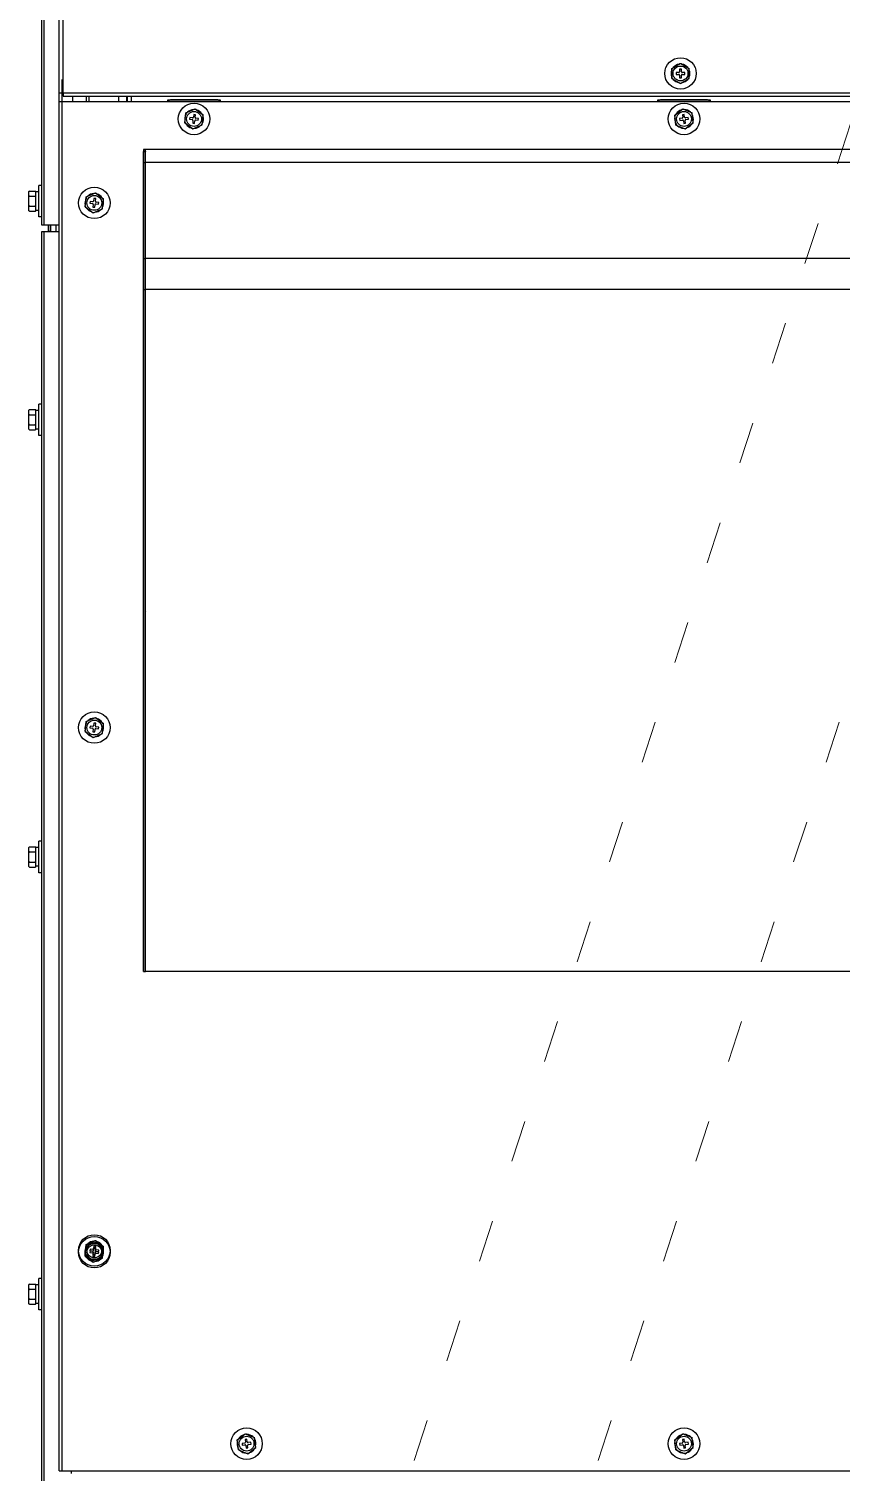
# Model space of a CAD drawing. Extents: x 59521 to 184406, y -1257 to 56672.
# Drawn here: x 90939 to 91403, y 14192 to 15017 of the extents above; entities that cross this region are included whole.
import ezdxf

# ---------------------------------------------------------------- set-up
doc = ezdxf.new("R2010")
doc.units = 0
doc.header["$MEASUREMENT"] = 0
doc.linetypes.add('ACAD_ISO03W100', pattern=[30, 12, -18])
doc.layers.get('0').update_dxf_attribs({"linetype": 'CONTINUOUS'})
for name, color, linetype in [('2401-01144-S-M6-16HWM_0', 7, 'CONTINUOUS'), ('4209-FSJT01_0', 7, 'CONTINUOUS'), ('4209-FSJT02_0', 7, 'CONTINUOUS'), ('4212-KH004_041_0', 7, 'CONTINUOUS'), ('4215-12269_4_0', 7, 'CONTINUOUS'), ('4215-12269_4_1_0', 7, 'CONTINUOUS'), ('4215-12269_4_4_0', 7, 'CONTINUOUS'), ('4215-19371_3_0', 7, 'CONTINUOUS'), ('4215-19372_1_0', 7, 'CONTINUOUS'), ('4215-19391_1_0', 7, 'CONTINUOUS'), ('4215-19398_1_0', 7, 'CONTINUOUS'), ('4215-19398_3_0', 7, 'CONTINUOUS'), ('4215-19398_4_0', 7, 'CONTINUOUS'), ('4215-21660_1_0', 7, 'CONTINUOUS')]:
    doc.layers.add(name, color=color, linetype=linetype)
doc.layers.add('THICK', color=7, linetype='CONTINUOUS', lineweight=0)

# ---------------------------------------------------------------- blocks, each defined once
blk = doc.blocks.new('ETRYRTERRTERWDDASW')
at = {"layer": 'THICK', "color": 1, "linetype": 'ACAD_ISO03W100', "ltscale": 2}
for p, q in [((214128.38, 51356.57), (213334.9, 48924.57)), ((214233.57, 51356.57), (213440.09, 48924.57))]:
    blk.add_line(p, q, dxfattribs=at)
blk = doc.blocks.new('A$C5A9F4CD4')
at = {"layer": '2401-01144-S-M6-16HWM_0', "color": 87, "linetype": 'Continuous'}
for p, q in [((367.7, 1189.89), (372.7, 1192.77)), ((367.7, 1184.11), (367.7, 1189.89)), ((373.2, 1189.5), (372.2, 1189.5)), ((372.2, 1189.5), (372.2, 1188)), ((372.7, 1192.77), (377.7, 1189.89)), ((373.2, 1188), (373.2, 1189.5)), ((377.7, 1184.11), (377.7, 1189.89)), ((367.7, 1184.11), (372.7, 1181.23)), ((371.7, 1187.5), (370.2, 1187.5)), ((370.2, 1187.5), (370.2, 1186.5)), ((370.2, 1186.5), (371.7, 1186.5)), ((372.2, 1186), (372.2, 1184.5)), ((372.2, 1184.5), (373.2, 1184.5)), ((372.7, 1181.23), (377.7, 1184.11)), ((373.2, 1184.5), (373.2, 1186)), ((375.2, 1187.5), (373.7, 1187.5)), ((373.7, 1186.5), (375.2, 1186.5)), ((375.2, 1186.5), (375.2, 1187.5)), ((89.41, 1158.69), (90.05, 1164.43)), ((90.05, 1164.43), (95.34, 1166.74)), ((95.34, 1166.74), (99.99, 1163.31)), ((369.38, 1163.24), (373.97, 1166.73)), ((373.97, 1166.73), (379.3, 1164.49)), ((380.02, 1158.76), (379.3, 1164.49)), ((89.41, 1158.69), (94.06, 1155.26)), ((92.27, 1161.78), (92.16, 1160.78)), ((92.16, 1160.78), (93.65, 1160.61)), ((93.76, 1161.61), (92.27, 1161.78)), ((94.09, 1160.06), (93.92, 1158.57)), ((93.92, 1158.57), (94.92, 1158.46)), ((94.06, 1155.26), (99.35, 1157.57)), ((94.48, 1163.54), (94.31, 1162.05)), ((95.48, 1163.43), (94.48, 1163.54)), ((94.92, 1158.46), (95.09, 1159.95)), ((95.31, 1161.94), (95.48, 1163.43)), ((95.64, 1160.39), (97.13, 1160.22)), ((97.24, 1161.22), (95.75, 1161.39)), ((97.13, 1160.22), (97.24, 1161.22)), ((99.35, 1157.57), (99.99, 1163.31)), ((370.1, 1157.51), (369.38, 1163.24)), ((370.1, 1157.51), (375.43, 1155.27)), ((373.65, 1161.37), (372.16, 1161.18)), ((372.16, 1161.18), (372.28, 1160.19)), ((372.28, 1160.19), (373.77, 1160.38)), ((374.88, 1163.54), (373.89, 1163.42)), ((373.89, 1163.42), (374.08, 1161.93)), ((374.33, 1159.95), (374.52, 1158.46)), ((374.52, 1158.46), (375.51, 1158.58)), ((375.07, 1162.05), (374.88, 1163.54)), ((375.51, 1158.58), (375.32, 1160.07)), ((375.43, 1155.27), (380.02, 1158.76)), ((377.12, 1161.81), (375.63, 1161.62)), ((375.75, 1160.63), (377.24, 1160.82)), ((377.24, 1160.82), (377.12, 1161.81)), ((5.9, 1105), (5.9, 1123)), ((7.5, 1123), (5.9, 1123)), ((0.6, 1119.77), (0.3, 1119.47)), ((0.3, 1108.53), (0.3, 1119.47)), ((0.6, 1119.77), (4, 1119.77)), ((0.6, 1116.89), (4, 1116.89)), ((4.3, 1119.47), (4, 1119.77)), ((4.3, 1108.53), (4.3, 1119.47)), ((5.9, 1119.35), (4.3, 1119.35)), ((32.41, 1110.69), (33.05, 1116.43)), ((33.05, 1116.43), (38.34, 1118.74)), ((37.48, 1115.54), (37.31, 1114.05)), ((38.48, 1115.43), (37.48, 1115.54)), ((38.31, 1113.94), (38.48, 1115.43)), ((38.34, 1118.74), (42.99, 1115.31)), ((42.35, 1109.57), (42.99, 1115.31)), ((0.6, 1108.23), (0.3, 1108.53)), ((0.6, 1111.11), (4, 1111.11)), ((0.6, 1108.23), (4, 1108.23)), ((4.3, 1108.53), (4, 1108.23)), ((5.9, 1108.65), (4.3, 1108.65)), ((32.41, 1110.69), (37.06, 1107.26)), ((35.27, 1113.78), (35.16, 1112.78)), ((35.16, 1112.78), (36.65, 1112.61)), ((36.76, 1113.61), (35.27, 1113.78)), ((37.09, 1112.06), (36.92, 1110.57)), ((36.92, 1110.57), (37.92, 1110.46)), ((37.06, 1107.26), (42.35, 1109.57)), ((37.92, 1110.46), (38.09, 1111.95)), ((38.64, 1112.39), (40.13, 1112.22)), ((40.24, 1113.22), (38.75, 1113.39)), ((40.13, 1112.22), (40.24, 1113.22)), ((7.5, 1105), (5.9, 1105)), ((0.6, 994.77), (0.3, 994.47)), ((0.3, 983.53), (0.3, 994.47)), ((0.6, 994.77), (4, 994.77)), ((0.6, 991.89), (4, 991.89)), ((4.3, 994.47), (4, 994.77)), ((4.3, 983.53), (4.3, 994.47)), ((5.9, 994.35), (4.3, 994.35)), ((5.9, 980), (5.9, 998)), ((7.5, 998), (5.9, 998)), ((0.6, 983.23), (0.3, 983.53)), ((0.6, 986.11), (4, 986.11)), ((0.6, 983.23), (4, 983.23)), ((4.3, 983.53), (4, 983.23)), ((5.9, 983.65), (4.3, 983.65)), ((7.5, 980), (5.9, 980)), ((33.05, 816.43), (38.34, 818.74)), ((38.34, 818.74), (42.99, 815.31)), ((32.41, 810.69), (33.05, 816.43)), ((32.41, 810.69), (37.06, 807.26)), ((35.27, 813.78), (35.16, 812.78)), ((35.16, 812.78), (36.65, 812.61)), ((36.76, 813.61), (35.27, 813.78)), ((37.09, 812.06), (36.92, 810.57)), ((36.92, 810.57), (37.92, 810.46)), ((37.06, 807.26), (42.35, 809.57)), ((37.48, 815.54), (37.31, 814.05)), ((38.48, 815.43), (37.48, 815.54)), ((37.92, 810.46), (38.09, 811.95)), ((38.31, 813.94), (38.48, 815.43)), ((38.64, 812.39), (40.13, 812.22)), ((40.24, 813.22), (38.75, 813.39)), ((40.13, 812.22), (40.24, 813.22)), ((42.35, 809.57), (42.99, 815.31)), ((0.6, 744.77), (0.3, 744.47)), ((0.3, 733.53), (0.3, 744.47)), ((0.6, 744.77), (4, 744.77)), ((4.3, 744.47), (4, 744.77)), ((4.3, 733.53), (4.3, 744.47)), ((5.9, 744.35), (4.3, 744.35)), ((7.5, 748), (5.9, 748)), ((5.9, 730), (5.9, 748)), ((0.6, 741.89), (4, 741.89)), ((0.6, 736.11), (4, 736.11)), ((0.6, 733.23), (0.3, 733.53)), ((0.6, 733.23), (4, 733.23)), ((4.3, 733.53), (4, 733.23)), ((5.9, 733.65), (4.3, 733.65)), ((7.5, 730), (5.9, 730)), ((32.41, 511.69), (33.05, 517.43)), ((32.41, 510.69), (33.05, 516.43)), ((32.41, 511.69), (37.06, 508.26)), ((33.05, 517.43), (38.34, 519.74)), ((33.05, 516.43), (38.34, 518.74)), ((35.27, 514.78), (35.16, 513.78)), ((35.16, 513.78), (36.65, 513.61)), ((35.27, 513.78), (35.16, 512.78)), ((35.16, 512.78), (36.65, 512.61)), ((36.76, 514.61), (35.27, 514.78)), ((36.76, 513.61), (35.27, 513.78)), ((37.09, 513.06), (36.92, 511.57)), ((37.09, 512.06), (36.92, 510.57)), ((37.48, 516.54), (37.31, 515.05)), ((37.48, 515.54), (37.31, 514.05)), ((38.48, 516.43), (37.48, 516.54)), ((38.48, 515.43), (37.48, 515.54)), ((37.92, 511.46), (38.09, 512.95)), ((37.92, 510.46), (38.09, 511.95)), ((38.31, 514.94), (38.48, 516.43)), ((38.31, 513.94), (38.48, 515.43)), ((38.34, 519.74), (42.99, 516.31)), ((38.34, 518.74), (42.99, 515.31)), ((38.64, 513.39), (40.13, 513.22)), ((38.64, 512.39), (40.13, 512.22)), ((40.24, 514.22), (38.75, 514.39)), ((40.24, 513.22), (38.75, 513.39)), ((40.13, 513.22), (40.24, 514.22)), ((40.13, 512.22), (40.24, 513.22)), ((42.35, 510.57), (42.99, 516.31)), ((42.35, 509.57), (42.99, 515.31)), ((32.41, 510.69), (37.06, 507.26)), ((36.92, 511.57), (37.92, 511.46)), ((36.92, 510.57), (37.92, 510.46)), ((37.06, 508.26), (42.35, 510.57)), ((37.06, 507.26), (42.35, 509.57)), ((7.5, 498), (5.9, 498)), ((5.9, 480), (5.9, 498)), ((7.5, 498), (5.9, 498)), ((5.9, 480), (5.9, 498)), ((0.6, 494.77), (0.3, 494.47)), ((0.6, 494.77), (0.3, 494.47)), ((0.3, 483.53), (0.3, 494.47)), ((0.3, 483.53), (0.3, 494.47)), ((0.6, 494.77), (4, 494.77)), ((0.6, 494.77), (4, 494.77)), ((0.6, 491.89), (4, 491.89)), ((0.6, 491.89), (4, 491.89)), ((4.3, 494.47), (4, 494.77)), ((4.3, 494.47), (4, 494.77)), ((4.3, 483.53), (4.3, 494.47)), ((4.3, 483.53), (4.3, 494.47)), ((5.9, 494.35), (4.3, 494.35)), ((5.9, 494.35), (4.3, 494.35)), ((0.6, 483.23), (0.3, 483.53)), ((0.6, 483.23), (0.3, 483.53)), ((0.6, 486.11), (4, 486.11)), ((0.6, 486.11), (4, 486.11)), ((0.6, 483.23), (4, 483.23)), ((0.6, 483.23), (4, 483.23)), ((4.3, 483.53), (4, 483.23)), ((4.3, 483.53), (4, 483.23)), ((5.9, 483.65), (4.3, 483.65)), ((5.9, 483.65), (4.3, 483.65)), ((7.5, 480), (5.9, 480)), ((7.5, 480), (5.9, 480)), ((119.38, 405.74), (123.97, 409.23)), ((119.38, 405.74), (123.97, 409.23)), ((120.1, 400.01), (119.38, 405.74)), ((120.1, 400.01), (119.38, 405.74)), ((124.88, 406.04), (123.89, 405.92)), ((124.88, 406.04), (123.89, 405.92)), ((123.89, 405.92), (124.08, 404.43)), ((123.89, 405.92), (124.08, 404.43)), ((123.97, 409.23), (129.3, 406.99)), ((123.97, 409.23), (129.3, 406.99)), ((125.07, 404.55), (124.88, 406.04)), ((125.07, 404.55), (124.88, 406.04)), ((130.02, 401.26), (129.3, 406.99)), ((130.02, 401.26), (129.3, 406.99)), ((369.38, 405.74), (373.97, 409.23)), ((369.38, 405.74), (373.97, 409.23)), ((370.1, 400.01), (369.38, 405.74)), ((370.1, 400.01), (369.38, 405.74)), ((374.88, 406.04), (373.89, 405.92)), ((374.88, 406.04), (373.89, 405.92)), ((373.89, 405.92), (374.08, 404.43)), ((373.89, 405.92), (374.08, 404.43)), ((373.97, 409.23), (379.3, 406.99)), ((373.97, 409.23), (379.3, 406.99)), ((375.07, 404.55), (374.88, 406.04)), ((375.07, 404.55), (374.88, 406.04)), ((380.02, 401.26), (379.3, 406.99)), ((380.02, 401.26), (379.3, 406.99)), ((120.1, 400.01), (125.43, 397.77)), ((120.1, 400.01), (125.43, 397.77)), ((123.65, 403.87), (122.16, 403.68)), ((123.65, 403.87), (122.16, 403.68)), ((122.16, 403.68), (122.28, 402.69)), ((122.16, 403.68), (122.28, 402.69)), ((122.28, 402.69), (123.77, 402.88)), ((122.28, 402.69), (123.77, 402.88)), ((124.33, 402.45), (124.52, 400.96)), ((124.33, 402.45), (124.52, 400.96)), ((124.52, 400.96), (125.51, 401.08)), ((124.52, 400.96), (125.51, 401.08)), ((125.51, 401.08), (125.32, 402.57)), ((125.51, 401.08), (125.32, 402.57)), ((125.43, 397.77), (130.02, 401.26)), ((125.43, 397.77), (130.02, 401.26)), ((127.12, 404.31), (125.63, 404.12)), ((127.12, 404.31), (125.63, 404.12)), ((125.75, 403.13), (127.24, 403.32)), ((125.75, 403.13), (127.24, 403.32)), ((127.24, 403.32), (127.12, 404.31)), ((127.24, 403.32), (127.12, 404.31)), ((370.1, 400.01), (375.43, 397.77)), ((370.1, 400.01), (375.43, 397.77)), ((373.65, 403.87), (372.16, 403.68)), ((373.65, 403.87), (372.16, 403.68)), ((372.16, 403.68), (372.28, 402.69)), ((372.16, 403.68), (372.28, 402.69)), ((372.28, 402.69), (373.77, 402.88)), ((372.28, 402.69), (373.77, 402.88)), ((374.33, 402.45), (374.52, 400.96)), ((374.33, 402.45), (374.52, 400.96)), ((374.52, 400.96), (375.51, 401.08)), ((374.52, 400.96), (375.51, 401.08)), ((375.51, 401.08), (375.32, 402.57)), ((375.51, 401.08), (375.32, 402.57)), ((375.43, 397.77), (380.02, 401.26)), ((375.43, 397.77), (380.02, 401.26)), ((377.12, 404.31), (375.63, 404.12)), ((377.12, 404.31), (375.63, 404.12)), ((375.75, 403.13), (377.24, 403.32)), ((375.75, 403.13), (377.24, 403.32)), ((377.24, 403.32), (377.12, 404.31)), ((377.24, 403.32), (377.12, 404.31))]:
    blk.add_line(p, q, dxfattribs=at)
for centre, radius in [((372.7, 1187), 9), ((372.7, 1187), 4.25), ((94.7, 1161), 9), ((94.7, 1161), 4.25), ((374.7, 1161), 9), ((374.7, 1161), 4.25), ((37.7, 1113), 9), ((37.7, 1113), 4.25), ((37.7, 813), 9), ((37.7, 813), 4.25), ((37.7, 514), 9), ((37.7, 513), 9), ((37.7, 514), 4.25), ((37.7, 513), 4.25), ((124.7, 403.5), 9), ((124.7, 403.5), 9), ((124.7, 403.5), 4.25), ((124.7, 403.5), 4.25), ((374.7, 403.5), 9), ((374.7, 403.5), 9), ((374.7, 403.5), 4.25), ((374.7, 403.5), 4.25)]:
    blk.add_circle(centre, radius, dxfattribs=at)
for centre, radius, start, end in [((372.7, 1187), 5.35, 159.16031, 200.83969), ((372.7, 1187), 5.47, 144.00755, 155.99245), ((372.7, 1187), 5.35, 99.16031, 140.83969), ((372.7, 1187), 5.47, 84.00755, 95.99245), ((372.7, 1187), 5.35, 39.16031, 80.83969), ((372.7, 1187), 5.47, 24.00755, 35.99245), ((372.7, 1187), 5.35, 339.16031, 20.83969), ((372.7, 1187), 5.47, 204.00755, 215.99245), ((372.7, 1187), 5.35, 219.16031, 260.83969), ((371.7, 1188), 0.5, 270, 0), ((371.7, 1186), 0.5, 0, 90), ((372.7, 1187), 5.47, 264.00755, 275.99245), ((373.7, 1188), 0.5, 180, 270), ((373.7, 1186), 0.5, 90, 180), ((372.7, 1187), 5.35, 279.16031, 320.83969), ((372.7, 1187), 5.47, 324.00755, 335.99245), ((94.7, 1161), 5.47, 137.5964, 149.58129), ((94.7, 1161), 5.35, 92.74915, 134.42854), ((94.7, 1161), 5.47, 77.5964, 89.58129), ((94.7, 1161), 5.35, 32.74915, 74.42854), ((94.7, 1161), 5.47, 17.5964, 29.58129), ((374.7, 1161), 5.47, 151.22599, 163.21088), ((374.7, 1161), 5.35, 106.37874, 148.05813), ((374.7, 1161), 5.47, 91.22599, 103.21088), ((374.7, 1161), 5.35, 46.37874, 88.05813), ((374.7, 1161), 5.47, 31.22599, 43.21088), ((94.7, 1161), 5.35, 152.74915, 194.42854), ((94.7, 1161), 5.47, 197.5964, 209.58129), ((94.7, 1161), 5.35, 212.74915, 254.42854), ((94.7, 1161), 5.47, 257.5964, 269.58129), ((93.59, 1160.12), 0.5, 353.58884, 83.58884), ((93.82, 1162.11), 0.5, 263.58884, 353.58884), ((94.7, 1161), 5.35, 272.74915, 314.42854), ((95.58, 1159.89), 0.5, 83.58884, 173.58884), ((95.81, 1161.88), 0.5, 173.58884, 263.58884), ((94.7, 1161), 5.47, 317.5964, 329.58129), ((94.7, 1161), 5.35, 332.74915, 14.42854), ((374.7, 1161), 5.35, 166.37874, 208.05813), ((374.7, 1161), 5.47, 211.22599, 223.21088), ((374.7, 1161), 5.35, 226.37874, 268.05813), ((373.58, 1161.87), 0.5, 277.21844, 7.21844), ((373.83, 1159.88), 0.5, 7.21844, 97.21844), ((374.7, 1161), 5.47, 271.22599, 283.21088), ((375.57, 1162.12), 0.5, 187.21844, 277.21844), ((375.82, 1160.13), 0.5, 97.21844, 187.21844), ((374.7, 1161), 5.35, 286.37874, 328.05813), ((374.7, 1161), 5.35, 346.37874, 28.05813), ((374.7, 1161), 5.47, 331.22599, 343.21088), ((1.54, 1117.2), 3.56, 39.13645, 39.50124), ((37.7, 1113), 5.35, 152.74915, 194.42854), ((37.7, 1113), 5.47, 137.5964, 149.58129), ((37.7, 1113), 5.35, 92.74915, 134.42854), ((37.7, 1113), 5.47, 77.5964, 89.58129), ((37.7, 1113), 5.35, 32.74915, 74.42854), ((37.7, 1113), 5.47, 17.5964, 29.58129), ((37.7, 1113), 5.35, 332.74915, 14.42854), ((3.06, 1110.8), 3.56, 219.13645, 219.50125), ((37.7, 1113), 5.47, 197.5964, 209.58129), ((37.7, 1113), 5.35, 212.74915, 254.42854), ((37.7, 1113), 5.47, 257.5964, 269.58129), ((36.59, 1112.12), 0.5, 353.58884, 83.58884), ((36.82, 1114.11), 0.5, 263.58884, 353.58884), ((37.7, 1113), 5.35, 272.74915, 314.42854), ((38.58, 1111.89), 0.5, 83.58884, 173.58884), ((38.81, 1113.88), 0.5, 173.58884, 263.58884), ((37.7, 1113), 5.47, 317.5964, 329.58129), ((1.54, 992.2), 3.56, 39.13645, 39.50124), ((3.06, 985.8), 3.56, 219.13645, 219.50125), ((37.7, 813), 5.35, 92.74915, 134.42854), ((37.7, 813), 5.47, 77.5964, 89.58129), ((37.7, 813), 5.35, 32.74915, 74.42854), ((37.7, 813), 5.35, 152.74915, 194.42854), ((37.7, 813), 5.47, 197.5964, 209.58129), ((37.7, 813), 5.47, 137.5964, 149.58129), ((37.7, 813), 5.35, 212.74915, 254.42854), ((36.59, 812.12), 0.5, 353.58884, 83.58884), ((36.82, 814.11), 0.5, 263.58884, 353.58884), ((37.7, 813), 5.35, 272.74915, 314.42854), ((38.58, 811.89), 0.5, 83.58884, 173.58884), ((38.81, 813.88), 0.5, 173.58884, 263.58884), ((37.7, 813), 5.47, 317.5964, 329.58129), ((37.7, 813), 5.47, 17.5964, 29.58129), ((37.7, 813), 5.35, 332.74915, 14.42854), ((37.7, 813), 5.47, 257.5964, 269.58129), ((1.54, 742.2), 3.56, 39.13645, 39.50124), ((3.06, 735.8), 3.56, 219.13645, 219.50125), ((37.7, 514), 5.35, 152.74915, 194.42854), ((37.7, 513), 5.35, 152.74915, 194.42854), ((37.7, 514), 5.47, 197.5964, 209.58129), ((37.7, 514), 5.47, 137.5964, 149.58129), ((37.7, 513), 5.47, 137.5964, 149.58129), ((37.7, 514), 5.35, 92.74915, 134.42854), ((37.7, 513), 5.35, 92.74915, 134.42854), ((36.59, 513.12), 0.5, 353.58884, 83.58884), ((36.59, 512.12), 0.5, 353.58884, 83.58884), ((36.82, 515.11), 0.5, 263.58884, 353.58884), ((36.82, 514.11), 0.5, 263.58884, 353.58884), ((37.7, 514), 5.47, 77.5964, 89.58129), ((37.7, 513), 5.47, 77.5964, 89.58129), ((38.58, 512.89), 0.5, 83.58884, 173.58884), ((38.58, 511.89), 0.5, 83.58884, 173.58884), ((38.81, 514.88), 0.5, 173.58884, 263.58884), ((38.81, 513.88), 0.5, 173.58884, 263.58884), ((37.7, 514), 5.35, 32.74915, 74.42854), ((37.7, 513), 5.35, 32.74915, 74.42854), ((37.7, 514), 5.47, 17.5964, 29.58129), ((37.7, 513), 5.47, 17.5964, 29.58129), ((37.7, 514), 5.35, 332.74915, 14.42854), ((37.7, 513), 5.35, 332.74915, 14.42854), ((37.7, 513), 5.47, 197.5964, 209.58129), ((37.7, 514), 5.35, 212.74915, 254.42854), ((37.7, 513), 5.35, 212.74915, 254.42854), ((37.7, 514), 5.47, 257.5964, 269.58129), ((37.7, 513), 5.47, 257.5964, 269.58129), ((37.7, 514), 5.35, 272.74915, 314.42854), ((37.7, 513), 5.35, 272.74915, 314.42854), ((37.7, 514), 5.47, 317.5964, 329.58129), ((37.7, 513), 5.47, 317.5964, 329.58129), ((1.54, 492.2), 3.56, 39.13645, 39.50124), ((1.54, 492.2), 3.56, 39.13645, 39.50124), ((3.06, 485.8), 3.56, 219.13645, 219.50125), ((3.06, 485.8), 3.56, 219.13645, 219.50125), ((124.7, 403.5), 5.35, 166.37874, 208.05813), ((124.7, 403.5), 5.35, 166.37874, 208.05813), ((124.7, 403.5), 5.47, 151.22599, 163.21088), ((124.7, 403.5), 5.47, 151.22599, 163.21088), ((124.7, 403.5), 5.35, 106.37874, 148.05813), ((124.7, 403.5), 5.35, 106.37874, 148.05813), ((124.7, 403.5), 5.47, 91.22599, 103.21088), ((124.7, 403.5), 5.47, 91.22599, 103.21088), ((123.58, 404.37), 0.5, 277.21844, 7.21844), ((123.58, 404.37), 0.5, 277.21844, 7.21844), ((124.7, 403.5), 5.35, 46.37874, 88.05813), ((124.7, 403.5), 5.35, 46.37874, 88.05813), ((125.57, 404.62), 0.5, 187.21844, 277.21844), ((125.57, 404.62), 0.5, 187.21844, 277.21844), ((124.7, 403.5), 5.47, 31.22599, 43.21088), ((124.7, 403.5), 5.47, 31.22599, 43.21088), ((124.7, 403.5), 5.35, 346.37874, 28.05813), ((124.7, 403.5), 5.35, 346.37874, 28.05813), ((374.7, 403.5), 5.35, 166.37874, 208.05813), ((374.7, 403.5), 5.35, 166.37874, 208.05813), ((374.7, 403.5), 5.47, 151.22599, 163.21088), ((374.7, 403.5), 5.47, 151.22599, 163.21088), ((374.7, 403.5), 5.35, 106.37874, 148.05813), ((374.7, 403.5), 5.35, 106.37874, 148.05813), ((374.7, 403.5), 5.47, 91.22599, 103.21088), ((374.7, 403.5), 5.47, 91.22599, 103.21088), ((373.58, 404.37), 0.5, 277.21844, 7.21844), ((373.58, 404.37), 0.5, 277.21844, 7.21844), ((374.7, 403.5), 5.35, 46.37874, 88.05813), ((374.7, 403.5), 5.35, 46.37874, 88.05813), ((375.57, 404.62), 0.5, 187.21844, 277.21844), ((375.57, 404.62), 0.5, 187.21844, 277.21844), ((374.7, 403.5), 5.47, 31.22599, 43.21088), ((374.7, 403.5), 5.47, 31.22599, 43.21088), ((374.7, 403.5), 5.35, 346.37874, 28.05813), ((374.7, 403.5), 5.35, 346.37874, 28.05813), ((124.7, 403.5), 5.47, 211.22599, 223.21088), ((124.7, 403.5), 5.47, 211.22599, 223.21088), ((124.7, 403.5), 5.35, 226.37874, 268.05813), ((124.7, 403.5), 5.35, 226.37874, 268.05813), ((123.83, 402.38), 0.5, 7.21844, 97.21844), ((123.83, 402.38), 0.5, 7.21844, 97.21844), ((124.7, 403.5), 5.47, 271.22599, 283.21088), ((124.7, 403.5), 5.47, 271.22599, 283.21088), ((125.82, 402.63), 0.5, 97.21844, 187.21844), ((125.82, 402.63), 0.5, 97.21844, 187.21844), ((124.7, 403.5), 5.35, 286.37874, 328.05813), ((124.7, 403.5), 5.35, 286.37874, 328.05813), ((124.7, 403.5), 5.47, 331.22599, 343.21088), ((124.7, 403.5), 5.47, 331.22599, 343.21088), ((374.7, 403.5), 5.47, 211.22599, 223.21088), ((374.7, 403.5), 5.47, 211.22599, 223.21088), ((374.7, 403.5), 5.35, 226.37874, 268.05813), ((374.7, 403.5), 5.35, 226.37874, 268.05813), ((373.83, 402.38), 0.5, 7.21844, 97.21844), ((373.83, 402.38), 0.5, 7.21844, 97.21844), ((374.7, 403.5), 5.47, 271.22599, 283.21088), ((374.7, 403.5), 5.47, 271.22599, 283.21088), ((375.82, 402.63), 0.5, 97.21844, 187.21844), ((375.82, 402.63), 0.5, 97.21844, 187.21844), ((374.7, 403.5), 5.35, 286.37874, 328.05813), ((374.7, 403.5), 5.35, 286.37874, 328.05813), ((374.7, 403.5), 5.47, 331.22599, 343.21088), ((374.7, 403.5), 5.47, 331.22599, 343.21088)]:
    blk.add_arc(centre, radius, start, end, dxfattribs=at)
for points in [[(0.3, 1119.44), (0.39, 1119.56), (0.49, 1119.67), (0.6, 1119.77)], [(0.6, 1116.89), (0.49, 1116.99), (0.39, 1117.1), (0.3, 1117.22)], [(0.3, 1116.23), (0.39, 1116.45), (0.49, 1116.67), (0.6, 1116.89)], [(4.29, 1119.46), (4.2, 1119.57), (4.1, 1119.67), (4, 1119.77)], [(4, 1116.89), (4.11, 1116.99), (4.21, 1117.1), (4.3, 1117.22)], [(4.3, 1116.23), (4.21, 1116.45), (4.11, 1116.67), (4, 1116.89)], [(0.6, 1111.11), (0.49, 1111.33), (0.39, 1111.55), (0.3, 1111.77)], [(0.3, 1110.78), (0.39, 1110.9), (0.49, 1111.01), (0.6, 1111.11)], [(0.6, 1108.23), (0.5, 1108.33), (0.4, 1108.43), (0.31, 1108.54)], [(4, 1111.11), (4.11, 1111.33), (4.21, 1111.55), (4.3, 1111.77)], [(4.3, 1110.78), (4.21, 1110.9), (4.11, 1111.01), (4, 1111.11)], [(4, 1108.23), (4.11, 1108.33), (4.21, 1108.44), (4.3, 1108.56)], [(0.3, 994.44), (0.39, 994.56), (0.49, 994.67), (0.6, 994.77)], [(0.6, 991.89), (0.49, 991.99), (0.39, 992.1), (0.3, 992.22)], [(0.3, 991.23), (0.39, 991.45), (0.49, 991.67), (0.6, 991.89)], [(4.29, 994.46), (4.2, 994.57), (4.1, 994.67), (4, 994.77)], [(4, 991.89), (4.11, 991.99), (4.21, 992.1), (4.3, 992.22)], [(4.3, 991.23), (4.21, 991.45), (4.11, 991.67), (4, 991.89)], [(0.6, 986.11), (0.49, 986.33), (0.39, 986.55), (0.3, 986.77)], [(0.3, 985.78), (0.39, 985.9), (0.49, 986.01), (0.6, 986.11)], [(0.6, 983.23), (0.5, 983.33), (0.4, 983.43), (0.31, 983.54)], [(4, 986.11), (4.11, 986.33), (4.21, 986.55), (4.3, 986.77)], [(4.3, 985.78), (4.21, 985.9), (4.11, 986.01), (4, 986.11)], [(4, 983.23), (4.11, 983.33), (4.21, 983.44), (4.3, 983.56)], [(0.3, 744.44), (0.39, 744.56), (0.49, 744.67), (0.6, 744.77)], [(4.29, 744.46), (4.2, 744.57), (4.1, 744.67), (4, 744.77)], [(0.6, 741.89), (0.49, 741.99), (0.39, 742.1), (0.3, 742.22)], [(0.3, 741.23), (0.39, 741.45), (0.49, 741.67), (0.6, 741.89)], [(0.6, 736.11), (0.49, 736.33), (0.39, 736.55), (0.3, 736.77)], [(0.3, 735.78), (0.39, 735.9), (0.49, 736.01), (0.6, 736.11)], [(4, 741.89), (4.11, 741.99), (4.21, 742.1), (4.3, 742.22)], [(4.3, 741.23), (4.21, 741.45), (4.11, 741.67), (4, 741.89)], [(4, 736.11), (4.11, 736.33), (4.21, 736.55), (4.3, 736.77)], [(4.3, 735.78), (4.21, 735.9), (4.11, 736.01), (4, 736.11)], [(0.6, 733.23), (0.5, 733.33), (0.4, 733.43), (0.31, 733.54)], [(4, 733.23), (4.11, 733.33), (4.21, 733.44), (4.3, 733.56)], [(0.3, 494.44), (0.39, 494.56), (0.49, 494.67), (0.6, 494.77)], [(0.3, 494.44), (0.39, 494.56), (0.49, 494.67), (0.6, 494.77)], [(0.6, 491.89), (0.49, 491.99), (0.39, 492.1), (0.3, 492.22)], [(0.6, 491.89), (0.49, 491.99), (0.39, 492.1), (0.3, 492.22)], [(0.3, 491.23), (0.39, 491.45), (0.49, 491.67), (0.6, 491.89)], [(0.3, 491.23), (0.39, 491.45), (0.49, 491.67), (0.6, 491.89)], [(4.29, 494.46), (4.2, 494.57), (4.1, 494.67), (4, 494.77)], [(4.29, 494.46), (4.2, 494.57), (4.1, 494.67), (4, 494.77)], [(4, 491.89), (4.11, 491.99), (4.21, 492.1), (4.3, 492.22)], [(4, 491.89), (4.11, 491.99), (4.21, 492.1), (4.3, 492.22)], [(4.3, 491.23), (4.21, 491.45), (4.11, 491.67), (4, 491.89)], [(4.3, 491.23), (4.21, 491.45), (4.11, 491.67), (4, 491.89)], [(0.6, 486.11), (0.49, 486.33), (0.39, 486.55), (0.3, 486.77)], [(0.6, 486.11), (0.49, 486.33), (0.39, 486.55), (0.3, 486.77)], [(0.3, 485.78), (0.39, 485.9), (0.49, 486.01), (0.6, 486.11)], [(0.3, 485.78), (0.39, 485.9), (0.49, 486.01), (0.6, 486.11)], [(0.6, 483.23), (0.5, 483.33), (0.4, 483.43), (0.31, 483.54)], [(0.6, 483.23), (0.5, 483.33), (0.4, 483.43), (0.31, 483.54)], [(4, 486.11), (4.11, 486.33), (4.21, 486.55), (4.3, 486.77)], [(4, 486.11), (4.11, 486.33), (4.21, 486.55), (4.3, 486.77)], [(4.3, 485.78), (4.21, 485.9), (4.11, 486.01), (4, 486.11)], [(4.3, 485.78), (4.21, 485.9), (4.11, 486.01), (4, 486.11)], [(4, 483.23), (4.11, 483.33), (4.21, 483.44), (4.3, 483.56)], [(4, 483.23), (4.11, 483.33), (4.21, 483.44), (4.3, 483.56)]]:
    blk.add_open_spline(points, degree=3, dxfattribs=at)
at = {"layer": '4209-FSJT01_0', "color": 87, "linetype": 'Continuous'}
for p, q in [((65.8, 1143.5), (65.8, 1142.3)), ((67, 1143.5), (65.8, 1143.5)), ((66.8, 1123.5), (67, 1123.5))]:
    blk.add_line(p, q, dxfattribs=at)
at = {"layer": '4209-FSJT02_0', "color": 87, "linetype": 'Continuous'}
blk.add_line((66.8, 1123.5), (67, 1123.5), dxfattribs=at)
at = {"layer": '4212-KH004_041_0', "color": 87, "linetype": 'Continuous'}
for p, q in [((33.2, 1171), (33.2, 1174)), ((34.7, 1171), (34.7, 1174)), ((51.7, 1171), (51.7, 1174)), ((56.2, 1171), (56.2, 1174)), ((12.7, 1100.5), (12.7, 1096.5)), ((15.7, 1100.5), (15.7, 1096.5))]:
    blk.add_line(p, q, dxfattribs=at)
at = {"layer": '4215-12269_4_0', "color": 87, "linetype": 'Continuous'}
for p, q in [((79.7, 1171), (79.7, 1172)), ((79.7, 1172), (109.7, 1172)), ((109.7, 1172), (109.7, 1171)), ((359.7, 1172), (389.7, 1172)), ((359.7, 1171), (359.7, 1172)), ((389.7, 1172), (389.7, 1171))]:
    blk.add_line(p, q, dxfattribs=at)
at = {"layer": '4215-12269_4_1_0', "color": 87, "linetype": 'Continuous'}
for p, q in [((56.7, 1171), (56.7, 1174)), ((58.9, 1171), (58.9, 1174))]:
    blk.add_line(p, q, dxfattribs=at)
at = {"layer": '4215-12269_4_4_0', "color": 87, "linetype": 'Continuous'}
for p, q in [((107.7, 1172), (81.7, 1172)), ((387.7, 1172), (361.7, 1172))]:
    blk.add_line(p, q, dxfattribs=at)
for centre, start, end in [((81.7, 1170), 90, 149.40111), ((107.7, 1170), 30.59889, 90), ((361.7, 1170), 90, 149.40111), ((387.7, 1170), 30.59889, 90)]:
    blk.add_arc(centre, 2, start, end, dxfattribs=at)
at = {"layer": '4215-19371_3_0', "color": 87, "linetype": 'Continuous'}
for p, q in [((11.3, 1100.5), (11.3, 1096.7)), ((12.5, 1100.5), (12.5, 1096.7)), ((7.5, 1096.5), (7.5, 101)), ((7.5, 1096.5), (7.5, 101)), ((17.7, 1096.5), (7.5, 1096.5)), ((8.9, 1096.5), (8.9, 101)), ((8.9, 1096.5), (8.9, 101)), ((12.5, 1096.7), (11.3, 1096.7))]:
    blk.add_line(p, q, dxfattribs=at)
for radius, start in [(0.2, 270), (1.4, 351.77795)]:
    blk.add_arc((11.1, 1096.7), radius, start, 0, dxfattribs=at)
at = {"layer": '4215-19372_1_0', "color": 87, "linetype": 'Continuous'}
for p, q in [((7.5, 2112.6), (7.5, 1100.5)), ((8.9, 2112.6), (8.9, 1100.5)), ((25.5, 1171), (25.5, 1174)), ((7.5, 1100.5), (17.7, 1100.5))]:
    blk.add_line(p, q, dxfattribs=at)
at = {"layer": '4215-19391_1_0', "color": 87, "linetype": 'Continuous'}
for p, q in [((17.7, 388), (17.7, 1183.5)), ((19.4, 388), (19.4, 1183.5)), ((17.7, 388), (17.7, 1171)), ((17.7, 1171), (731.7, 1171)), ((19.4, 388), (19.4, 1171)), ((17.7, 388), (731.7, 388)), ((17.7, 388), (24.4, 388)), ((24.4, 388), (24.4, 386.5)), ((24.4, 388), (725, 388)), ((24.4, 388), (24.4, 386.5))]:
    blk.add_line(p, q, dxfattribs=at)
at = {"layer": '4215-19398_1_0', "color": 87, "linetype": 'Continuous'}
for p, q in [((65.8, 673.5), (65.8, 1142.3)), ((65.8, 1142.3), (66.8, 1142.3)), ((66.8, 673.5), (66.8, 1142.3)), ((67, 673.5), (67, 1143.5)), ((682.4, 1143.5), (67, 1143.5)), ((65.8, 1136.18), (66.8, 1136.18)), ((682.4, 1136.18), (67, 1136.18)), ((67, 1123.3), (66.8, 1123.3)), ((65.8, 1081.18), (66.8, 1081.18)), ((682.4, 1081.18), (67, 1081.18)), ((65.8, 1063.5), (66.8, 1063.5)), ((682.4, 1063.5), (67, 1063.5)), ((65.8, 673.5), (67, 673.5)), ((682.4, 673.5), (67, 673.5))]:
    blk.add_line(p, q, dxfattribs=at)
for radius in [1.2, 0.2]:
    blk.add_arc((67, 1142.3), radius, 90, 180, dxfattribs=at)
at = {"layer": '4215-19398_3_0', "color": 87, "linetype": 'Continuous'}
blk.add_line((67, 886.64), (66.8, 886.64), dxfattribs=at)
blk.add_ellipse((68.2, 880.18), major_axis=(0, 1.62), ratio=0.866025, start_param=1.570796, end_param=2.103689, dxfattribs=at)
at = {"layer": '4215-19398_4_0', "color": 87, "linetype": 'Continuous'}
for p, q in [((67, 929.5), (66.8, 929.5)), ((66.8, 924.2), (67, 924.2)), ((66.8, 922.5), (67, 922.5))]:
    blk.add_line(p, q, dxfattribs=at)
at = {"layer": '4215-21660_1_0', "color": 87, "linetype": 'Continuous'}
for p, q in [((17.7, 1176), (17.7, 2114)), ((19.9, 1176), (19.9, 2111.8)), ((17.7, 1176), (19.9, 1176)), ((19.9, 1176), (19.9, 1174)), ((19.9, 1176), (729.5, 1176)), ((19.9, 1174), (729.5, 1174))]:
    blk.add_line(p, q, dxfattribs=at)

msp = doc.modelspace()

# ---------------------------------------------------------------- block references
msp.add_blockref('ETRYRTERRTERWDDASW', (-122366.108, -35310.041))
at = {"color": 3}
msp.add_blockref('A$C5A9F4CD4', (90938.783, 13804.528), dxfattribs=at)

doc.saveas('drawing.dxf')
